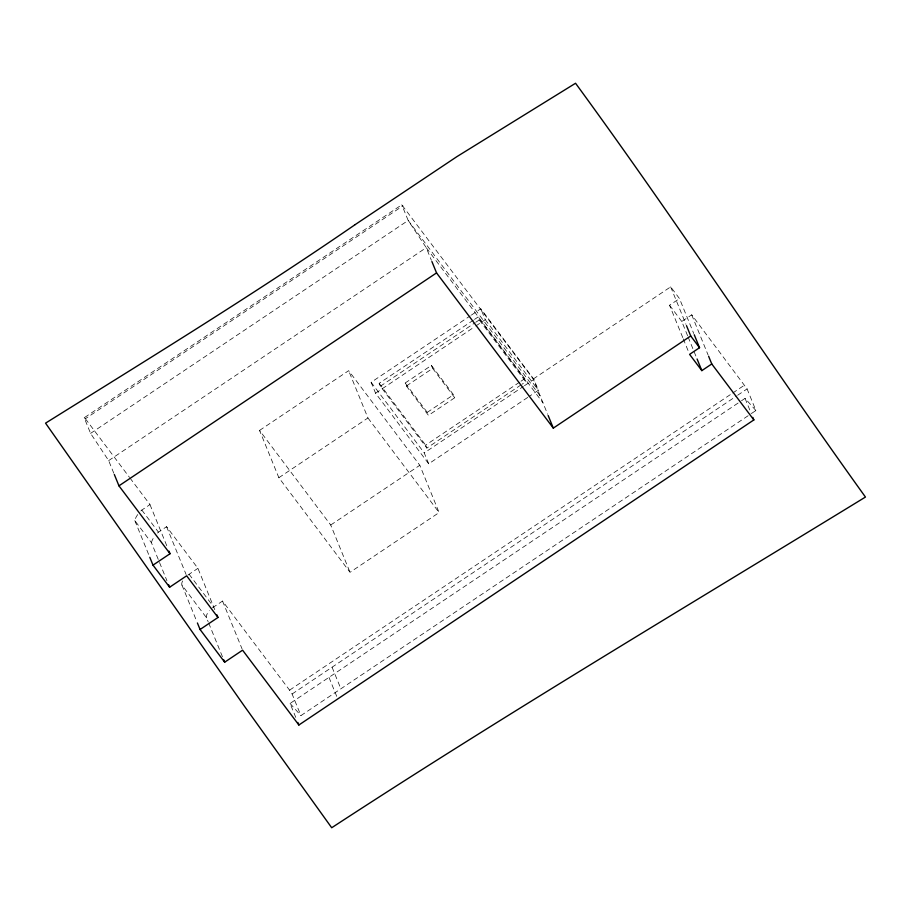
<?xml version="1.0" encoding="UTF-8"?>
<svg xmlns="http://www.w3.org/2000/svg" width="911" height="911" viewBox="0 0 911 911"><rect width="100%" height="100%" fill="white"/><g stroke="black" fill="none" stroke-linecap="round" stroke-linejoin="round"><path stroke-width="0.68" stroke-dasharray="4.55 3.42" d="M113.807 473.23L108.66 460.613L90.588 433.385L84.211 417.75L401.785 204.804L533.254 378.999L547.648 414.254M84.211 417.75L85.383 418.741L402.969 205.795M90.588 433.385L408.174 220.439L401.785 204.804M108.66 460.613L426.246 247.678L543.013 402.901M259.555 430.413L348.651 370.675L419.812 465.282L439.113 512.563L350.018 572.302L278.857 477.706L259.555 430.413L330.716 525.021L350.018 572.302M140.886 510.946A17.195 7.812 -37 0 1 141.82 510.058L149.973 504.592L130.432 478.605M527.765 397.39L428.694 463.813L375.571 393.21L371.13 382.301L470.19 315.878M471.374 315.092L480.814 308.761L533.926 379.375L538.378 390.272L528.938 396.604M521.035 384.897L426.849 448.064L380.342 386.241L379.158 383.337L473.356 320.182M474.529 319.385L478.059 317.017L524.554 378.828L525.749 381.743L522.219 384.112M157.501 533.026A17.195 7.812 -37 0 1 158.434 532.149L166.588 526.683L197.926 568.339L214.814 609.721M380.342 386.241L474.54 323.086M475.713 322.3L479.243 319.932L478.059 317.017M375.571 393.21L474.642 326.776M475.827 325.99L485.256 319.659L480.814 308.761M405.156 383.007L431.427 365.402L453.507 394.759L454.737 397.754L428.466 415.37L406.374 386.002L405.156 383.007L427.248 412.376L428.466 415.37M406.374 386.002L432.645 368.397L431.427 365.402M278.857 477.706L367.942 417.967L348.651 370.675M427.248 412.376L453.507 394.759M187.928 575.103A11 4.999 -37 0 1 189.101 574.26L197.926 568.339M426.849 448.064L425.653 445.149L519.851 381.994M521.024 381.197L524.554 378.828M533.254 378.999L670.667 286.863L679.481 298.58L693.726 333.494M428.694 463.813L424.241 452.915L523.313 386.492M524.485 385.695L533.926 379.375M330.716 525.021L419.812 465.282M212.536 607.808A11 4.999 -37 0 1 213.709 606.977L222.535 601.055L289.573 690.162L292.101 694L300.915 715.602L750.015 414.471M682.749 337.56L669.551 305.242L679.481 298.58M687.589 335.715L681.781 321.492L691.711 314.83L747.088 388.917L755.902 410.519L751.188 413.685M289.573 690.162L731.556 393.803M732.74 393.017L744.56 385.091M292.101 694L736.475 396.034M737.659 395.237L747.088 388.917M295.768 717.401L290.074 703.451L740.336 401.546M741.52 400.749L745.061 398.38L755.902 410.519M290.074 703.451L300.915 715.602M669.551 305.242L681.781 321.492M485.256 319.659L538.378 390.272M540.155 395.898L408.174 220.439L426.246 247.678L431.393 260.284M479.243 319.932L525.749 381.743M432.645 368.397L454.737 397.754M379.158 383.337L425.653 445.149M371.13 382.301L424.241 452.915M367.942 417.967L439.113 512.563M85.383 418.741L129.578 477.478M141.82 510.058L158.434 532.149M189.101 574.26L213.709 606.977M137.709 514.59A17.195 7.812 -37 0 0 134.839 520.648L151.454 542.728L166.941 580.683M182.644 580.956A11 4.999 -37 0 0 181.949 585.101L206.558 617.817L208.152 621.735M745.061 398.38L751.268 413.583M691.711 314.83L708.063 354.914M670.667 286.863L685.972 324.35M688.112 337.013L696.551 357.693M683.273 338.858L689.08 353.081M332.06 667.205L340.885 688.807M328.973 677.374L337.252 697.655M222.535 601.055L242.064 648.894M208.687 623.033L222.546 656.979M166.588 526.683L186.117 574.522M149.973 504.592L166.861 545.962M181.949 585.101L196.867 621.655M134.839 520.648L149.256 555.972M206.558 617.817A11 4.999 -37 0 1 209.428 610.655M151.454 542.728A17.195 7.812 -37 0 1 154.335 536.681"/><path stroke-width="1.37" d="M752.828 417.386L753.852 419.925L298.876 725.008L242.588 650.181L224.675 662.195L200.067 629.49L217.98 617.476L186.641 575.809L169.617 587.231L153.002 565.139L170.027 553.729L118.954 485.836L436.54 272.901L431.905 261.548M436.54 272.901L553.307 428.124L690.72 335.988L686.495 325.648M694.262 334.781L699.534 347.717L689.604 354.368L701.834 370.629L711.764 363.967L708.599 356.212M690.72 335.988L699.534 347.717M711.764 363.967L753.852 419.925M697.086 358.991L701.834 370.629M548.16 415.518L553.307 428.124M297.84 722.469L298.876 725.008M216.92 614.891L217.98 617.476M223.605 659.587L224.675 662.195M168.968 551.132L170.027 553.729M197.402 622.965L200.067 629.49M168.546 584.611L169.617 587.231M149.791 557.281L153.002 565.139M114.331 474.494L118.954 485.836M355.21 224.584C254.192 294.139 149.529 358.239 45.55 423.148L244.615 706.458L331.695 827.746C506.937 713.245 686.974 606.373 865.45 497.053C767.142 360.3 675.017 219.209 575.547 83.254L456.889 156.646L355.21 224.584"/></g></svg>
